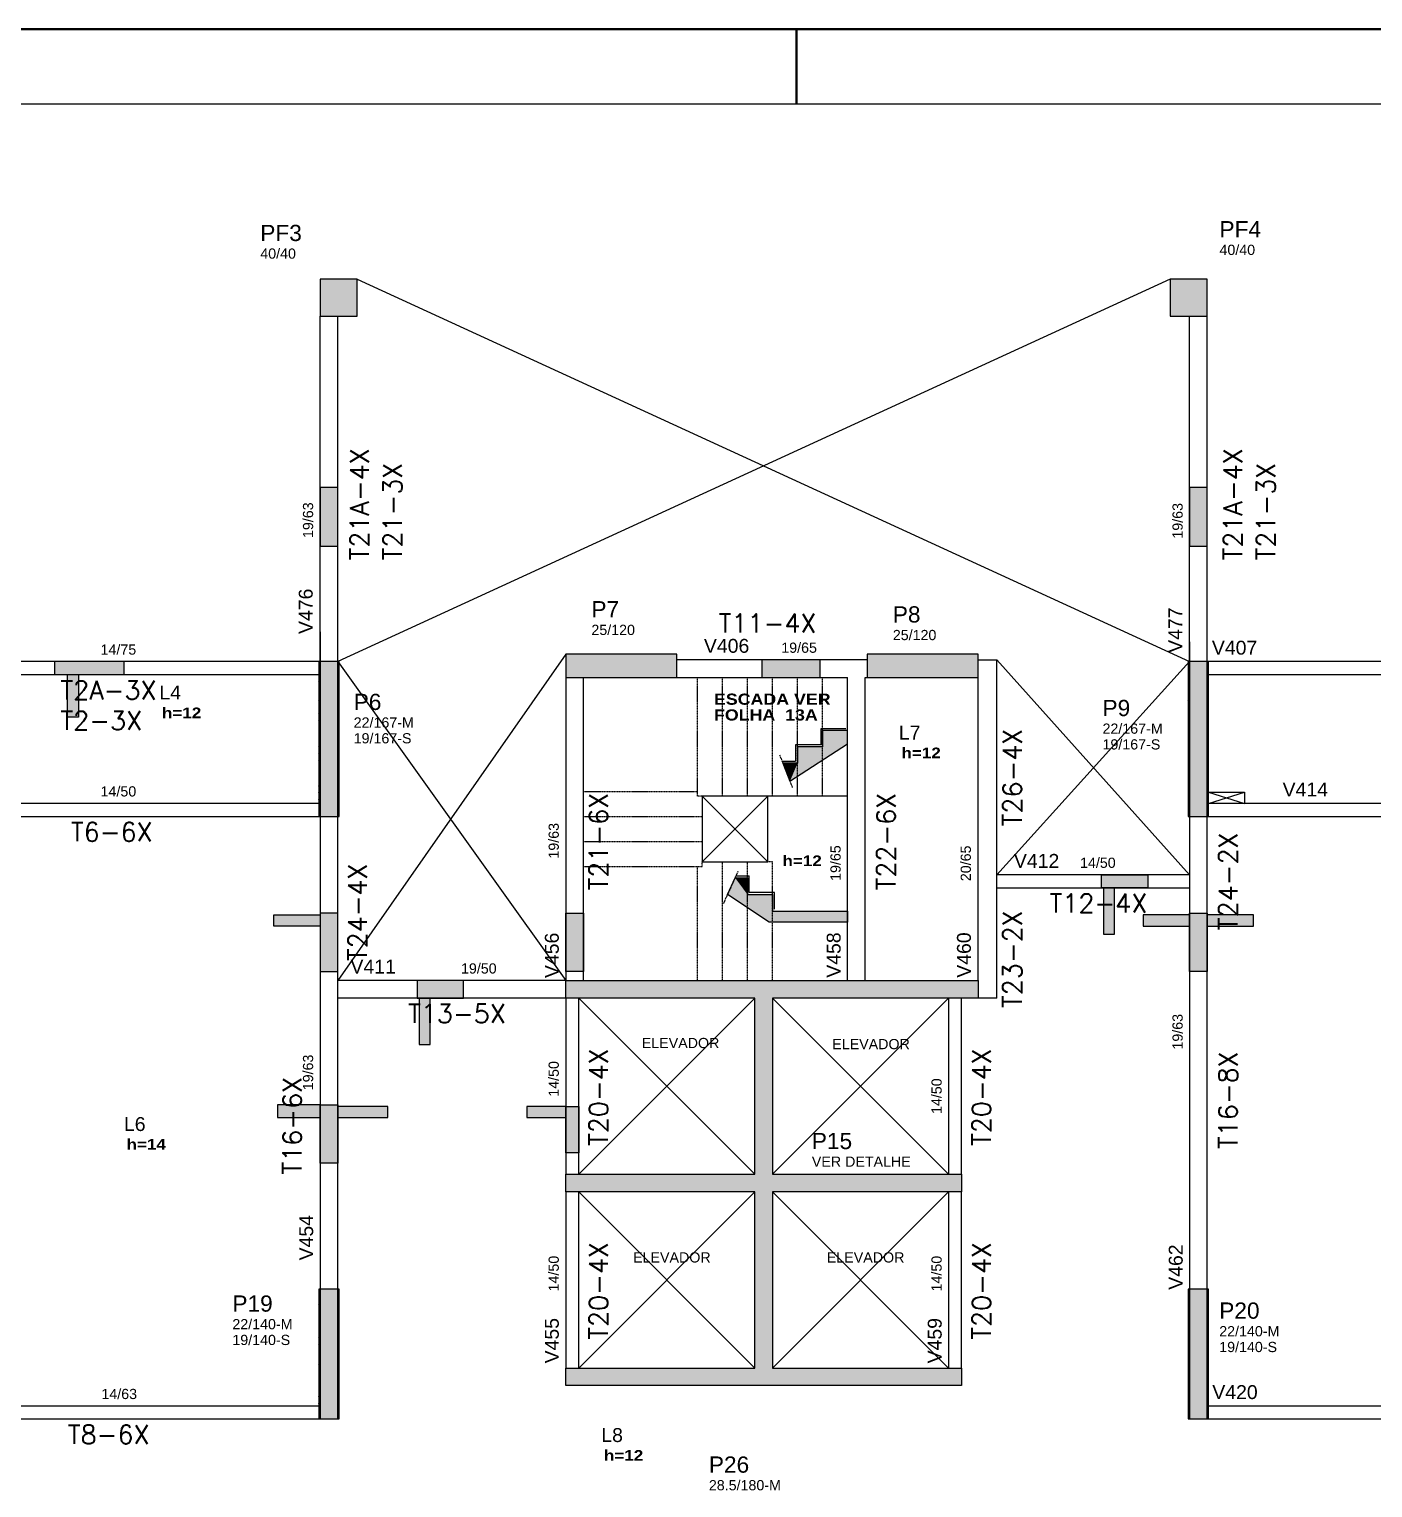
# Model space of a CAD drawing. Extents: x 17311 to 161354, y 153625 to 213544.
# Drawn here: x 20523 to 21972, y 211970 to 213544 of the extents above; entities that cross this region are included whole.
import ezdxf

# ---------------------------------------------------------------- set-up
doc = ezdxf.new("R2010")
doc.units = 0
for name, pattern in [('ESTILO_TQS_0002', [0.4, 0.1, -0.3]), ('ESTILO_TQS_0006', [0.3, 0.2, -0.1]), ('ESTILO_TQS_0007', [2.1, 1.5, -0.2, 0.2, -0.2])]:
    doc.linetypes.add(name, pattern=pattern)
doc.layers.get('0').update_dxf_attribs({"linetype": 'CONTINUOUS'})
for name, color, linetype in [('8', 111, 'CONTINUOUS'), ('MTH-230', 1, 'CONTINUOUS'), ('MTH-DIM-PILAR', 3, 'CONTINUOUS'), ('MTH-DIM-VIGA', 3, 'CONTINUOUS'), ('MTH-EIXO-215', 1, 'CONTINUOUS'), ('MTH-EIXO-217', 8, 'CONTINUOUS'), ('MTH-FACE-VIGA', 7, 'CONTINUOUS'), ('MTH-LINHA-SEÇÃO', 16, 'CONTINUOUS'), ('MTH-PILAR-SEGUE', 5, 'CONTINUOUS'), ('MTH-SOMBRA21', 150, 'CONTINUOUS'), ('MTH-SOMBRA25', 253, 'CONTINUOUS'), ('MTH-TIT1-PILAR', 5, 'CONTINUOUS'), ('MTH-TIT1-VIGA', 5, 'CONTINUOUS'), ('MTH-TXT-NEGRITO', 5, 'CONTINUOUS'), ('MTH-TXT-NOTAS', 3, 'CONTINUOUS'), ('MTH-VIGA-INVERTIDA', 7, 'ESTILO_TQS_0002')]:
    doc.layers.add(name, color=color, linetype=linetype)
doc.layers.add('FOLHA', color=255, linetype='CONTINUOUS', lineweight=40)
doc.styles.get("Standard").update_dxf_attribs({"font": 'ROMANS.SHX'})
doc.styles.add('TQS_ARIAL', font='arial.ttf')
doc.styles.add('TQS_ARIAL_BLACK', font='ariblk.ttf')

msp = doc.modelspace()

# ---------------------------------------------------------------- linework, layer by layer
at = {"color": 30}
msp.add_line((17511.8, 213463.46), (24239.28, 213463.46), dxfattribs=at)
at = {"layer": 'FOLHA'}
for p, q in [((17310.62, 213543.93), (24319.75, 213543.93)), ((21350.33, 213543.93), (21350.33, 213463.46))]:
    msp.add_line(p, q, dxfattribs=at)
at = {"layer": 'MTH-230', "linetype": 'Continuous'}
for p, q in [((21753.44, 213274.23), (20855.45, 212861.73)), ((20876.44, 213274.23), (21774.44, 212861.73)), ((21101.44, 212869.73), (20855.44, 212517.73)), ((20855.45, 212861.73), (21101.44, 212517.73)), ((21566.44, 212863.73), (21774.44, 212631.73)), ((21774.44, 212861.73), (21566.44, 212631.73)), ((21319.44, 212716.73), (21248.44, 212645.73)), ((21248.44, 212716.73), (21319.44, 212645.73)), ((21794.94, 212708.73), (21833.44, 212720.73)), ((21794.94, 212720.73), (21833.44, 212708.73)), ((21115.44, 212498.73), (21305.44, 212308.73)), ((21305.44, 212498.73), (21115.44, 212308.73)), ((21324.44, 212498.73), (21514.44, 212308.73)), ((21514.44, 212498.73), (21324.44, 212308.73)), ((21115.44, 212289.73), (21305.44, 212099.73)), ((21305.44, 212289.73), (21115.44, 212099.73)), ((21324.44, 212289.73), (21514.44, 212099.73)), ((21514.44, 212289.73), (21324.44, 212099.73))]:
    msp.add_line(p, q, dxfattribs=at)
at = {"layer": 'MTH-EIXO-215', "linetype": 'Continuous'}
for p, q in [((21403.44, 212789.33), (21376.44, 212789.33)), ((21376.44, 212789.33), (21376.44, 212771.77)), ((21376.44, 212771.77), (21349.44, 212771.77)), ((21349.44, 212771.77), (21349.44, 212754.22)), ((21334.8, 212754.22), (21349.44, 212754.22)), ((21284.94, 212630.52), (21299.44, 212630.52)), ((21299.44, 212612.52), (21299.44, 212630.52)), ((21326.44, 212612.52), (21299.44, 212612.52)), ((21326.44, 212594.52), (21326.44, 212612.52))]:
    msp.add_line(p, q, dxfattribs=at)
at = {"layer": 'MTH-EIXO-217', "linetype": 'ESTILO_TQS_0007'}
for p, q in [((21332.11, 212761.07), (21345.91, 212725.95)), ((21287.16, 212635.44), (21271.46, 212600.68))]:
    msp.add_line(p, q, dxfattribs=at)
at = {"layer": 'MTH-FACE-VIGA', "linetype": 'Continuous'}
for p, q in [((20836.44, 212861.73), (20836.44, 213234.23)), ((20855.45, 212861.73), (20855.45, 213234.23)), ((21774.44, 212861.73), (21774.44, 213234.23)), ((21793.44, 212861.73), (21793.44, 213234.23)), ((20836.44, 212893.77), (20836.44, 212872.03)), ((21793.44, 212872.05), (21793.44, 212893.77)), ((21774.44, 212883.1), (21774.44, 212861.73)), ((20836.44, 212861.73), (20386.44, 212861.73)), ((20834.94, 212861.63), (20835.04, 212861.73)), ((20836.44, 212872.03), (20836.44, 212861.73)), ((20855.44, 212860.92), (20856.25, 212861.73)), ((21426.44, 212863.73), (21221.44, 212863.73)), ((21546.44, 212863.73), (21566.44, 212863.73)), ((21566.44, 212498.73), (21566.44, 212863.73)), ((21772.94, 212861.63), (21773.04, 212861.73)), ((21793.44, 212861.73), (21793.44, 212872.05)), ((21793.44, 212860.92), (21794.25, 212861.73)), ((21992.18, 212861.73), (21793.44, 212861.73)), ((20387.94, 212847.73), (20834.94, 212847.73)), ((20834.94, 212854.56), (20836.39, 212856.01)), ((20834.94, 212847.49), (20836.33, 212848.87)), ((20834.94, 212840.42), (20836.27, 212841.74)), ((20836.27, 212841.74), (20836.44, 212841.92)), ((20836.33, 212848.87), (20836.44, 212848.99)), ((20836.39, 212856.01), (20836.44, 212856.06)), ((20855.44, 212853.85), (20856.89, 212855.29)), ((20855.44, 212846.78), (20856.82, 212848.15)), ((20855.44, 212839.71), (20856.76, 212841.02)), ((20856.76, 212841.02), (20856.94, 212841.21)), ((20856.82, 212848.15), (20856.94, 212848.28)), ((20856.89, 212855.29), (20856.94, 212855.35)), ((21101.44, 212844.73), (21101.44, 212517.73)), ((21120.44, 212517.73), (21120.44, 212844.73)), ((21221.44, 212844.73), (21405.44, 212844.73)), ((21405.44, 212517.73), (21405.44, 212844.73)), ((21424.44, 212517.73), (21424.44, 212844.73)), ((21424.44, 212844.73), (21426.44, 212844.73)), ((21546.44, 212517.73), (21546.44, 212844.73)), ((21772.94, 212854.56), (21774.39, 212856.01)), ((21772.94, 212847.49), (21774.33, 212848.87)), ((21772.94, 212840.42), (21774.27, 212841.74)), ((21774.27, 212841.74), (21774.44, 212841.92)), ((21774.33, 212848.87), (21774.44, 212848.99)), ((21774.39, 212856.01), (21774.44, 212856.06)), ((21793.44, 212853.85), (21794.89, 212855.29)), ((21793.44, 212846.78), (21794.82, 212848.15)), ((21793.44, 212847.73), (21990.68, 212847.73)), ((21793.44, 212839.71), (21794.76, 212841.02)), ((21794.76, 212841.02), (21794.94, 212841.21)), ((21794.82, 212848.15), (21794.94, 212848.28)), ((21794.89, 212855.29), (21794.94, 212855.35)), ((20834.94, 212833.35), (20836.2, 212834.6)), ((20834.94, 212826.28), (20836.14, 212827.47)), ((20836.14, 212827.47), (20836.44, 212827.78)), ((20836.2, 212834.6), (20836.44, 212834.85)), ((20855.44, 212832.63), (20856.69, 212833.88)), ((20855.44, 212825.56), (20856.63, 212826.75)), ((20856.63, 212826.75), (20856.94, 212827.06)), ((20856.69, 212833.88), (20856.94, 212834.13)), ((21772.94, 212833.35), (21774.2, 212834.6)), ((21772.94, 212826.28), (21774.14, 212827.47)), ((21774.14, 212827.47), (21774.44, 212827.78)), ((21774.2, 212834.6), (21774.44, 212834.85)), ((21793.44, 212832.63), (21794.69, 212833.88)), ((21793.44, 212825.56), (21794.63, 212826.75)), ((21794.63, 212826.75), (21794.94, 212827.06)), ((21794.69, 212833.88), (21794.94, 212834.13)), ((20834.94, 212819.21), (20836.07, 212820.33)), ((20834.94, 212812.13), (20836.01, 212813.2)), ((20836.01, 212813.2), (20836.44, 212813.63)), ((20836.07, 212820.33), (20836.44, 212820.71)), ((20855.44, 212818.49), (20856.57, 212819.61)), ((20855.44, 212811.42), (20856.5, 212812.48)), ((20856.5, 212812.48), (20856.94, 212812.92)), ((20856.57, 212819.61), (20856.94, 212819.99)), ((21772.94, 212819.21), (21774.07, 212820.33)), ((21772.94, 212812.13), (21774.01, 212813.2)), ((21774.01, 212813.2), (21774.44, 212813.63)), ((21774.07, 212820.33), (21774.44, 212820.71)), ((21793.44, 212818.49), (21794.57, 212819.61)), ((21793.44, 212811.42), (21794.5, 212812.48)), ((21794.5, 212812.48), (21794.94, 212812.92)), ((21794.57, 212819.61), (21794.94, 212819.99)), ((20834.94, 212805.06), (20835.94, 212806.06)), ((20834.94, 212797.99), (20835.88, 212798.93)), ((20835.88, 212798.93), (20836.44, 212799.49)), ((20835.94, 212806.06), (20836.44, 212806.56)), ((20855.44, 212804.35), (20856.44, 212805.34)), ((20855.44, 212797.28), (20856.37, 212798.21)), ((20856.37, 212798.21), (20856.94, 212798.78)), ((20856.44, 212805.34), (20856.94, 212805.85)), ((21772.94, 212805.06), (21773.94, 212806.06)), ((21772.94, 212797.99), (21773.88, 212798.93)), ((21773.88, 212798.93), (21774.44, 212799.49)), ((21773.94, 212806.06), (21774.44, 212806.56)), ((21793.44, 212804.35), (21794.44, 212805.34)), ((21793.44, 212797.28), (21794.37, 212798.21)), ((21794.37, 212798.21), (21794.94, 212798.78)), ((21794.44, 212805.34), (21794.94, 212805.85)), ((20834.94, 212790.92), (20835.82, 212791.79)), ((20834.94, 212783.85), (20835.75, 212784.66)), ((20835.69, 212777.52), (20836.44, 212778.28)), ((20835.75, 212784.66), (20836.44, 212785.35)), ((20835.82, 212791.79), (20836.44, 212792.42)), ((20855.44, 212790.21), (20856.31, 212791.07)), ((20855.44, 212783.14), (20856.25, 212783.94)), ((20856.25, 212783.94), (20856.94, 212784.64)), ((20856.31, 212791.07), (20856.94, 212791.71)), ((21772.94, 212790.92), (21773.82, 212791.79)), ((21772.94, 212783.85), (21773.75, 212784.66)), ((21773.69, 212777.52), (21774.44, 212778.28)), ((21773.75, 212784.66), (21774.44, 212785.35)), ((21773.82, 212791.79), (21774.44, 212792.42)), ((21793.44, 212790.21), (21794.31, 212791.07)), ((21793.44, 212783.14), (21794.25, 212783.94)), ((21794.25, 212783.94), (21794.94, 212784.64)), ((21794.31, 212791.07), (21794.94, 212791.71)), ((20834.94, 212776.78), (20835.69, 212777.52)), ((20834.94, 212769.71), (20835.62, 212770.39)), ((20834.94, 212762.64), (20835.56, 212763.25)), ((20835.56, 212763.25), (20836.44, 212764.14)), ((20835.62, 212770.39), (20836.44, 212771.21)), ((20855.44, 212776.07), (20856.18, 212776.8)), ((20855.44, 212768.99), (20856.12, 212769.67)), ((20855.44, 212761.92), (20856.05, 212762.53)), ((20856.05, 212762.53), (20856.94, 212763.42)), ((20856.12, 212769.67), (20856.94, 212770.49)), ((20856.18, 212776.8), (20856.94, 212777.57)), ((21772.94, 212776.78), (21773.69, 212777.52)), ((21772.94, 212769.71), (21773.62, 212770.39)), ((21772.94, 212762.64), (21773.56, 212763.25)), ((21773.56, 212763.25), (21774.44, 212764.14)), ((21773.62, 212770.39), (21774.44, 212771.21)), ((21793.44, 212776.07), (21794.18, 212776.8)), ((21793.44, 212768.99), (21794.12, 212769.67)), ((21793.44, 212761.92), (21794.05, 212762.53)), ((21794.05, 212762.53), (21794.94, 212763.42)), ((21794.12, 212769.67), (21794.94, 212770.49)), ((21794.18, 212776.8), (21794.94, 212777.57)), ((20834.94, 212755.57), (20835.5, 212756.12)), ((20834.94, 212748.49), (20835.43, 212748.98)), ((20835.43, 212748.98), (20836.44, 212749.99)), ((20835.5, 212756.12), (20836.44, 212757.07)), ((20855.44, 212754.85), (20855.99, 212755.4)), ((20855.44, 212747.78), (20855.93, 212748.26)), ((20855.93, 212748.26), (20856.94, 212749.28)), ((20855.99, 212755.4), (20856.94, 212756.35)), ((21772.94, 212755.57), (21773.5, 212756.12)), ((21772.94, 212748.49), (21773.43, 212748.98)), ((21773.43, 212748.98), (21774.44, 212749.99)), ((21773.5, 212756.12), (21774.44, 212757.07)), ((21793.44, 212754.85), (21793.99, 212755.4)), ((21793.44, 212747.78), (21793.93, 212748.26)), ((21793.93, 212748.26), (21794.94, 212749.28)), ((21793.99, 212755.4), (21794.94, 212756.35)), ((20834.94, 212741.42), (20835.37, 212741.85)), ((20834.94, 212734.35), (20835.3, 212734.71)), ((20835.3, 212734.71), (20836.44, 212735.85)), ((20835.37, 212741.85), (20836.44, 212742.92)), ((20855.44, 212740.71), (20855.86, 212741.13)), ((20855.44, 212733.64), (20855.8, 212733.99)), ((20855.8, 212733.99), (20856.94, 212735.14)), ((20855.86, 212741.13), (20856.94, 212742.21)), ((21772.94, 212741.42), (21773.37, 212741.85)), ((21772.94, 212734.35), (21773.3, 212734.71)), ((21773.3, 212734.71), (21774.44, 212735.85)), ((21773.37, 212741.85), (21774.44, 212742.92)), ((21793.44, 212740.71), (21793.86, 212741.13)), ((21793.44, 212733.64), (21793.8, 212733.99)), ((21793.8, 212733.99), (21794.94, 212735.14)), ((21793.86, 212741.13), (21794.94, 212742.21)), ((20834.94, 212727.28), (20835.24, 212727.58)), ((20834.94, 212720.21), (20835.18, 212720.44)), ((20835.18, 212720.44), (20836.44, 212721.71)), ((20835.24, 212727.58), (20836.44, 212728.78)), ((20855.44, 212726.57), (20855.73, 212726.86)), ((20855.44, 212719.5), (20855.67, 212719.72)), ((20855.67, 212719.72), (20856.94, 212721)), ((20855.73, 212726.86), (20856.94, 212728.07)), ((21405.44, 212716.73), (21248.44, 212716.73)), ((21248.44, 212716.73), (21248.44, 212645.73)), ((21319.44, 212645.73), (21319.44, 212716.73)), ((21772.94, 212727.28), (21773.24, 212727.58)), ((21772.94, 212720.21), (21773.18, 212720.44)), ((21773.18, 212720.44), (21774.44, 212721.71)), ((21773.24, 212727.58), (21774.44, 212728.78)), ((21793.44, 212726.57), (21793.73, 212726.86)), ((21793.44, 212719.5), (21793.67, 212719.72)), ((21793.67, 212719.72), (21794.94, 212721)), ((21793.73, 212726.86), (21794.94, 212728.07)), ((20834.94, 212708.73), (20387.94, 212708.73)), ((20834.94, 212713.14), (20835.11, 212713.31)), ((20834.94, 212706.07), (20835.05, 212706.17)), ((20834.98, 212699.04), (20836.44, 212700.5)), ((20835.05, 212706.17), (20836.44, 212707.57)), ((20835.11, 212713.31), (20836.44, 212714.64)), ((20855.44, 212712.43), (20855.61, 212712.59)), ((20855.44, 212705.35), (20855.54, 212705.45)), ((20855.48, 212698.32), (20856.94, 212699.78)), ((20855.54, 212705.45), (20856.94, 212706.85)), ((20855.61, 212712.59), (20856.94, 212713.93)), ((21772.94, 212713.14), (21773.11, 212713.31)), ((21772.94, 212706.07), (21773.05, 212706.17)), ((21772.98, 212699.04), (21774.44, 212700.5)), ((21773.05, 212706.17), (21774.44, 212707.57)), ((21773.11, 212713.31), (21774.44, 212714.64)), ((21793.44, 212712.43), (21793.61, 212712.59)), ((21793.44, 212705.35), (21793.54, 212705.45)), ((21793.48, 212698.32), (21794.94, 212699.78)), ((21793.54, 212705.45), (21794.94, 212706.85)), ((21793.61, 212712.59), (21794.94, 212713.93)), ((21990.68, 212708.73), (21794.94, 212708.73)), ((20387.94, 212694.73), (20836.44, 212694.73)), ((20834.94, 212699), (20834.98, 212699.04)), ((20836.44, 212694.73), (20836.44, 212184.73)), ((20855.44, 212698.28), (20855.48, 212698.32)), ((20855.44, 212184.73), (20855.44, 212694.73)), ((21772.94, 212699), (21772.98, 212699.04)), ((21774.44, 212694.73), (21774.44, 212184.73)), ((21793.44, 212698.28), (21793.48, 212698.32)), ((21793.44, 212694.73), (21990.68, 212694.73)), ((21793.44, 212184.73), (21793.44, 212694.73)), ((21248.44, 212645.73), (21319.44, 212645.73)), ((21774.44, 212631.73), (21566.44, 212631.73)), ((21566.44, 212617.73), (21774.44, 212617.73)), ((21101.44, 212517.73), (20855.44, 212517.73)), ((21101.44, 212498.73), (20855.44, 212498.73)), ((21101.44, 212498.73), (21101.44, 212308.73)), ((21115.44, 212308.73), (21115.44, 212498.73)), ((21514.44, 212498.73), (21514.44, 212308.73)), ((21528.44, 212308.73), (21528.44, 212498.73)), ((21566.44, 212498.73), (21546.44, 212498.73)), ((21101.44, 212289.73), (21101.44, 212099.73)), ((21115.44, 212099.73), (21115.44, 212289.73)), ((21514.44, 212289.73), (21514.44, 212099.73)), ((21528.44, 212099.73), (21528.44, 212289.73)), ((20834.94, 212181.75), (20836.43, 212183.23)), ((20836.43, 212183.23), (20836.44, 212183.25)), ((20855.44, 212181.04), (20856.92, 212182.51)), ((20856.92, 212182.51), (20856.94, 212182.54)), ((21772.94, 212181.75), (21774.43, 212183.23)), ((21774.43, 212183.23), (21774.44, 212183.25)), ((21793.44, 212181.04), (21794.92, 212182.51)), ((21794.92, 212182.51), (21794.94, 212182.54)), ((20834.94, 212174.68), (20836.35, 212176.08)), ((20834.94, 212167.61), (20836.28, 212168.94)), ((20836.28, 212168.94), (20836.44, 212169.11)), ((20836.35, 212176.08), (20836.44, 212176.18)), ((20855.44, 212173.96), (20856.84, 212175.36)), ((20855.44, 212166.89), (20856.77, 212168.22)), ((20856.77, 212168.22), (20856.94, 212168.39)), ((20856.84, 212175.36), (20856.94, 212175.46)), ((21772.94, 212174.68), (21774.35, 212176.08)), ((21772.94, 212167.61), (21774.28, 212168.94)), ((21774.28, 212168.94), (21774.44, 212169.11)), ((21774.35, 212176.08), (21774.44, 212176.18)), ((21793.44, 212173.96), (21794.84, 212175.36)), ((21793.44, 212166.89), (21794.77, 212168.22)), ((21794.77, 212168.22), (21794.94, 212168.39)), ((21794.84, 212175.36), (21794.94, 212175.46)), ((20834.94, 212160.54), (20836.2, 212161.79)), ((20834.94, 212153.46), (20836.12, 212154.64)), ((20836.12, 212154.64), (20836.44, 212154.96)), ((20836.2, 212161.79), (20836.44, 212162.04)), ((20855.44, 212159.82), (20856.69, 212161.07)), ((20855.44, 212152.75), (20856.61, 212153.92)), ((20856.61, 212153.92), (20856.94, 212154.25)), ((20856.69, 212161.07), (20856.94, 212161.32)), ((21772.94, 212160.54), (21774.2, 212161.79)), ((21772.94, 212153.46), (21774.12, 212154.64)), ((21774.12, 212154.64), (21774.44, 212154.96)), ((21774.2, 212161.79), (21774.44, 212162.04)), ((21793.44, 212159.82), (21794.69, 212161.07)), ((21793.44, 212152.75), (21794.61, 212153.92)), ((21794.61, 212153.92), (21794.94, 212154.25)), ((21794.69, 212161.07), (21794.94, 212161.32)), ((20834.94, 212146.39), (20836.05, 212147.49)), ((20834.94, 212139.32), (20835.97, 212140.35)), ((20834.94, 212132.25), (20835.89, 212133.2)), ((20835.89, 212133.2), (20836.44, 212133.75)), ((20835.97, 212140.35), (20836.44, 212140.82)), ((20836.05, 212147.49), (20836.44, 212147.89)), ((20855.44, 212145.68), (20856.54, 212146.77)), ((20855.44, 212138.61), (20856.46, 212139.63)), ((20856.39, 212132.48), (20856.94, 212133.04)), ((20856.46, 212139.63), (20856.94, 212140.11)), ((20856.54, 212146.77), (20856.94, 212147.18)), ((21772.94, 212146.39), (21774.05, 212147.49)), ((21772.94, 212139.32), (21773.97, 212140.35)), ((21772.94, 212132.25), (21773.89, 212133.2)), ((21773.89, 212133.2), (21774.44, 212133.75)), ((21773.97, 212140.35), (21774.44, 212140.82)), ((21774.05, 212147.49), (21774.44, 212147.89)), ((21793.44, 212145.68), (21794.54, 212146.77)), ((21793.44, 212138.61), (21794.46, 212139.63)), ((21794.39, 212132.48), (21794.94, 212133.04)), ((21794.46, 212139.63), (21794.94, 212140.11)), ((21794.54, 212146.77), (21794.94, 212147.18)), ((20834.94, 212125.18), (20835.82, 212126.05)), ((20834.94, 212118.11), (20835.74, 212118.9)), ((20835.74, 212118.9), (20836.44, 212119.61)), ((20835.82, 212126.05), (20836.44, 212126.68)), ((20855.44, 212131.54), (20856.39, 212132.48)), ((20855.44, 212124.47), (20856.31, 212125.33)), ((20855.44, 212117.4), (20856.23, 212118.18)), ((20856.23, 212118.18), (20856.94, 212118.9)), ((20856.31, 212125.33), (20856.94, 212125.97)), ((21772.94, 212125.18), (21773.82, 212126.05)), ((21772.94, 212118.11), (21773.74, 212118.9)), ((21773.74, 212118.9), (21774.44, 212119.61)), ((21773.82, 212126.05), (21774.44, 212126.68)), ((21793.44, 212131.54), (21794.39, 212132.48)), ((21793.44, 212124.47), (21794.31, 212125.33)), ((21793.44, 212117.4), (21794.23, 212118.18)), ((21794.23, 212118.18), (21794.94, 212118.9)), ((21794.31, 212125.33), (21794.94, 212125.97)), ((20834.94, 212111.04), (20835.66, 212111.76)), ((20834.94, 212103.97), (20835.59, 212104.61)), ((20835.59, 212104.61), (20836.44, 212105.47)), ((20835.66, 212111.76), (20836.44, 212112.54)), ((20855.44, 212110.32), (20856.16, 212111.03)), ((20855.44, 212103.25), (20856.08, 212103.89)), ((20856.08, 212103.89), (20856.94, 212104.75)), ((20856.16, 212111.03), (20856.94, 212111.82)), ((21772.94, 212111.04), (21773.66, 212111.76)), ((21772.94, 212103.97), (21773.59, 212104.61)), ((21773.59, 212104.61), (21774.44, 212105.47)), ((21773.66, 212111.76), (21774.44, 212112.54)), ((21793.44, 212110.32), (21794.16, 212111.03)), ((21793.44, 212103.25), (21794.08, 212103.89)), ((21794.08, 212103.89), (21794.94, 212104.75)), ((21794.16, 212111.03), (21794.94, 212111.82)), ((20834.94, 212096.9), (20835.51, 212097.46)), ((20834.94, 212089.82), (20835.43, 212090.31)), ((20835.43, 212090.31), (20836.44, 212091.32)), ((20835.51, 212097.46), (20836.44, 212098.4)), ((20855.44, 212096.18), (20856, 212096.74)), ((20855.44, 212089.11), (20855.93, 212089.59)), ((20855.93, 212089.59), (20856.94, 212090.61)), ((20856, 212096.74), (20856.94, 212097.68)), ((21772.94, 212096.9), (21773.51, 212097.46)), ((21772.94, 212089.82), (21773.43, 212090.31)), ((21773.43, 212090.31), (21774.44, 212091.32)), ((21773.51, 212097.46), (21774.44, 212098.4)), ((21793.44, 212096.18), (21794, 212096.74)), ((21793.44, 212089.11), (21793.93, 212089.59)), ((21793.93, 212089.59), (21794.94, 212090.61)), ((21794, 212096.74), (21794.94, 212097.68)), ((20834.94, 212082.75), (20835.36, 212083.17)), ((20834.94, 212075.68), (20835.28, 212076.02)), ((20835.2, 212068.87), (20836.44, 212070.11)), ((20835.28, 212076.02), (20836.44, 212077.18)), ((20835.36, 212083.17), (20836.44, 212084.25)), ((20855.44, 212082.04), (20855.85, 212082.44)), ((20855.44, 212074.97), (20855.77, 212075.3)), ((20855.77, 212075.3), (20856.94, 212076.47)), ((20855.85, 212082.44), (20856.94, 212083.54)), ((21772.94, 212082.75), (21773.36, 212083.17)), ((21772.94, 212075.68), (21773.28, 212076.02)), ((21773.2, 212068.87), (21774.44, 212070.11)), ((21773.28, 212076.02), (21774.44, 212077.18)), ((21773.36, 212083.17), (21774.44, 212084.25)), ((21793.44, 212082.04), (21793.85, 212082.44)), ((21793.44, 212074.97), (21793.77, 212075.3)), ((21793.77, 212075.3), (21794.94, 212076.47)), ((21793.85, 212082.44), (21794.94, 212083.54)), ((20834.94, 212058.73), (20387.94, 212058.73)), ((20834.94, 212068.61), (20835.2, 212068.87)), ((20834.94, 212061.54), (20835.13, 212061.72)), ((20834.94, 212054.47), (20835.05, 212054.57)), ((20835.05, 212054.57), (20836.44, 212055.97)), ((20835.13, 212061.72), (20836.44, 212063.04)), ((20855.44, 212067.9), (20855.7, 212068.15)), ((20855.44, 212060.83), (20855.62, 212061)), ((20855.54, 212053.85), (20856.94, 212055.26)), ((20855.62, 212061), (20856.94, 212062.33)), ((20855.7, 212068.15), (20856.94, 212069.4)), ((21772.94, 212068.61), (21773.2, 212068.87)), ((21772.94, 212061.54), (21773.13, 212061.72)), ((21772.94, 212054.47), (21773.05, 212054.57)), ((21773.05, 212054.57), (21774.44, 212055.97)), ((21773.13, 212061.72), (21774.44, 212063.04)), ((21793.44, 212067.9), (21793.7, 212068.15)), ((21793.44, 212060.83), (21793.62, 212061)), ((21793.54, 212053.85), (21794.94, 212055.26)), ((21793.62, 212061), (21794.94, 212062.33)), ((21793.7, 212068.15), (21794.94, 212069.4)), ((21992.18, 212058.73), (21794.94, 212058.73)), ((20386.44, 212044.73), (20836.44, 212044.73)), ((20834.94, 212047.4), (20834.97, 212047.43)), ((20834.97, 212047.43), (20836.44, 212048.9)), ((20855.44, 212053.76), (20855.54, 212053.85)), ((20855.44, 212046.68), (20855.47, 212046.71)), ((20855.47, 212046.71), (20856.94, 212048.18)), ((21772.94, 212047.4), (21772.97, 212047.43)), ((21772.97, 212047.43), (21774.44, 212048.9)), ((21793.44, 212053.76), (21793.54, 212053.85)), ((21793.44, 212046.68), (21793.47, 212046.71)), ((21793.44, 212044.73), (21992.18, 212044.73)), ((21793.47, 212046.71), (21794.94, 212048.18))]:
    msp.add_line(p, q, dxfattribs=at)
for points in [[(20836.44, 212861.73), (20834.94, 212861.73), (20834.94, 212694.73), (20836.44, 212694.73), (20836.44, 212861.73)], [(20856.94, 212861.73), (20855.44, 212861.73), (20855.44, 212694.73), (20856.94, 212694.73), (20856.94, 212861.73)], [(21774.44, 212861.73), (21772.94, 212861.73), (21772.94, 212694.73), (21774.44, 212694.73), (21774.44, 212861.73)], [(21794.94, 212861.73), (21793.44, 212861.73), (21793.44, 212694.73), (21794.94, 212694.73), (21794.94, 212861.73)], [(21833.44, 212708.73), (21794.94, 212708.73), (21794.94, 212720.73), (21833.44, 212720.73), (21833.44, 212708.73)], [(20836.44, 212184.73), (20834.94, 212184.73), (20834.94, 212044.73), (20836.44, 212044.73), (20836.44, 212184.73)], [(20856.94, 212184.73), (20855.44, 212184.73), (20855.44, 212044.73), (20856.94, 212044.73), (20856.94, 212184.73)], [(21774.44, 212184.73), (21772.94, 212184.73), (21772.94, 212044.73), (21774.44, 212044.73), (21774.44, 212184.73)], [(21794.94, 212184.73), (21793.44, 212184.73), (21793.44, 212044.73), (21794.94, 212044.73), (21794.94, 212184.73)]]:
    msp.add_lwpolyline(points, dxfattribs=at)
at = {"layer": 'MTH-LINHA-SEÇÃO', "linetype": 'Continuous'}
for points in [[(20855.45, 213049.38), (20836.45, 213049.38), (20836.45, 212986.38), (20855.45, 212986.38), (20855.45, 213049.38)], [(21793.44, 213049.38), (21774.44, 213049.38), (21774.44, 212986.38), (21793.44, 212986.38), (21793.44, 213049.38)], [(20624.96, 212861.73), (20549.96, 212861.73), (20549.96, 212847.73), (20624.96, 212847.73), (20624.96, 212861.73)], [(21375.94, 212863.73), (21312.94, 212863.73), (21312.94, 212844.73), (21375.94, 212844.73), (21375.94, 212863.73)], [(20563.96, 212801.73), (20563.96, 212847.73), (20575.96, 212847.73), (20575.96, 212801.73), (20563.96, 212801.73)], [(21405.44, 212787.33), (21378.44, 212787.33), (21378.44, 212769.77), (21351.44, 212769.77), (21351.44, 212752.22), (21335.59, 212752.22), (21343.3, 212732.6), (21405.44, 212773.01), (21405.44, 212787.33)], [(21284.04, 212628.52), (21297.44, 212628.52), (21297.44, 212610.52), (21324.44, 212610.52), (21324.44, 212592.52), (21405.44, 212592.52), (21405.44, 212580.52), (21320.81, 212580.52), (21275.88, 212610.47), (21284.04, 212628.52)], [(21729.37, 212617.73), (21679.37, 212617.73), (21679.37, 212631.73), (21729.37, 212631.73), (21729.37, 212617.73)], [(21681.37, 212617.73), (21681.37, 212567.73), (21693.37, 212567.73), (21693.37, 212617.73), (21681.37, 212617.73)], [(20855.44, 212590.52), (20836.44, 212590.52), (20836.44, 212527.52), (20855.44, 212527.52), (20855.44, 212590.52)], [(21101.44, 212590.52), (21120.44, 212590.52), (21120.44, 212527.52), (21101.44, 212527.52), (21101.44, 212590.52)], [(21774.44, 212590.52), (21793.44, 212590.52), (21793.44, 212527.52), (21774.44, 212527.52), (21774.44, 212590.52)], [(20786.44, 212588.52), (20836.44, 212588.52), (20836.44, 212576.52), (20786.44, 212576.52), (20786.44, 212588.52)], [(21774.44, 212588.52), (21724.44, 212588.52), (21724.44, 212576.52), (21774.44, 212576.52), (21774.44, 212588.52)], [(21843.44, 212588.52), (21793.44, 212588.52), (21793.44, 212576.52), (21843.44, 212576.52), (21843.44, 212588.52)], [(20991.19, 212517.73), (20941.19, 212517.73), (20941.19, 212498.73), (20991.19, 212498.73), (20991.19, 212517.73)], [(20943.19, 212498.73), (20943.19, 212448.73), (20955.19, 212448.73), (20955.19, 212498.73), (20943.19, 212498.73)], [(20836.44, 212383.79), (20790.44, 212383.79), (20790.44, 212369.79), (20836.44, 212369.79), (20836.44, 212383.79)], [(20836.44, 212320.79), (20836.44, 212383.79), (20855.44, 212383.79), (20855.44, 212320.79), (20836.44, 212320.79)], [(20909.44, 212381.79), (20855.44, 212381.79), (20855.44, 212369.79), (20909.44, 212369.79), (20909.44, 212381.79)], [(21101.44, 212381.79), (21059.44, 212381.79), (21059.44, 212369.79), (21101.44, 212369.79), (21101.44, 212381.79)], [(21101.44, 212331.79), (21101.44, 212381.79), (21115.44, 212381.79), (21115.44, 212331.79), (21101.44, 212331.79)]]:
    msp.add_lwpolyline(points, dxfattribs=at)
at = {"layer": 'MTH-PILAR-SEGUE', "linetype": 'Continuous'}
for points in [[(20876.44, 213274.23), (20836.44, 213274.23), (20836.44, 213234.23), (20876.44, 213234.23), (20876.44, 213274.23)], [(21793.44, 213274.23), (21753.44, 213274.23), (21753.44, 213234.23), (21793.44, 213234.23), (21793.44, 213274.23)], [(20836.44, 212694.73), (20855.44, 212694.73), (20855.44, 212861.73), (20836.44, 212861.73), (20836.44, 212694.73)], [(21221.44, 212844.73), (21221.44, 212869.73), (21101.44, 212869.73), (21101.44, 212844.73), (21221.44, 212844.73)], [(21546.44, 212844.73), (21546.44, 212869.73), (21426.44, 212869.73), (21426.44, 212844.73), (21546.44, 212844.73)], [(21774.44, 212694.73), (21793.44, 212694.73), (21793.44, 212861.73), (21774.44, 212861.73), (21774.44, 212694.73)], [(21305.44, 212099.73), (21305.44, 212289.73), (21101.44, 212289.73), (21101.44, 212308.73), (21305.44, 212308.73), (21305.44, 212498.73), (21101.44, 212498.73), (21101.44, 212517.73), (21546.44, 212517.73), (21546.44, 212498.73), (21324.44, 212498.73), (21324.44, 212308.73), (21528.44, 212308.73), (21528.44, 212289.73), (21324.44, 212289.73), (21324.44, 212099.73), (21528.44, 212099.73), (21528.44, 212080.73), (21101.44, 212080.73), (21101.44, 212099.73), (21305.44, 212099.73)], [(20836.44, 212044.73), (20855.44, 212044.73), (20855.44, 212184.73), (20836.44, 212184.73), (20836.44, 212044.73)], [(21774.44, 212044.73), (21793.44, 212044.73), (21793.44, 212184.73), (21774.44, 212184.73), (21774.44, 212044.73)]]:
    msp.add_lwpolyline(points, dxfattribs=at)
at = {"layer": 'MTH-SOMBRA21', "linetype": 'Continuous'}
for points in [[(20855.45, 213049.38), (20836.45, 213049.38), (20836.45, 212986.38)], [(20855.45, 213049.38), (20836.45, 212986.38), (20855.45, 212986.38)], [(20855.45, 213049.38), (20855.45, 212986.38), (20855.45, 213049.38)], [(21793.44, 213049.38), (21774.44, 213049.38), (21774.44, 212986.38)], [(21793.44, 213049.38), (21774.44, 212986.38), (21793.44, 212986.38)], [(21793.44, 213049.38), (21793.44, 212986.38), (21793.44, 213049.38)], [(20624.96, 212861.73), (20549.96, 212861.73), (20549.96, 212847.73)], [(20624.96, 212861.73), (20549.96, 212847.73), (20624.96, 212847.73)], [(20624.96, 212861.73), (20624.96, 212847.73), (20624.96, 212861.73)], [(21375.94, 212863.73), (21312.94, 212863.73), (21312.94, 212844.73)], [(21375.94, 212863.73), (21312.94, 212844.73), (21375.94, 212844.73)], [(21375.94, 212863.73), (21375.94, 212844.73), (21375.94, 212863.73)], [(20563.96, 212801.73), (20563.96, 212847.73), (20575.96, 212847.73)], [(20563.96, 212801.73), (20575.96, 212847.73), (20575.96, 212801.73)], [(20563.96, 212801.73), (20575.96, 212801.73), (20563.96, 212801.73)], [(21378.44, 212769.77), (21405.44, 212773.01), (21405.44, 212787.33)], [(21378.44, 212769.77), (21405.44, 212787.33), (21378.44, 212787.33)], [(21351.44, 212752.22), (21343.3, 212732.6), (21405.44, 212773.01)], [(21378.44, 212769.77), (21351.44, 212752.22), (21405.44, 212773.01)], [(21378.44, 212769.77), (21351.44, 212769.77), (21351.44, 212752.22)], [(21351.44, 212752.22), (21335.59, 212752.22), (21343.3, 212732.6)], [(21297.44, 212610.52), (21275.88, 212610.47), (21284.04, 212628.52)], [(21297.44, 212610.52), (21284.04, 212628.52), (21297.44, 212628.52)], [(21729.37, 212617.73), (21679.37, 212617.73), (21679.37, 212631.73)], [(21729.37, 212617.73), (21679.37, 212631.73), (21729.37, 212631.73)], [(21729.37, 212617.73), (21729.37, 212631.73), (21729.37, 212617.73)], [(21297.44, 212610.52), (21320.81, 212580.52), (21275.88, 212610.47)], [(21297.44, 212610.52), (21324.44, 212610.52), (21320.81, 212580.52)], [(21324.44, 212610.52), (21324.44, 212592.52), (21320.81, 212580.52)], [(21681.37, 212617.73), (21681.37, 212567.73), (21693.37, 212567.73)], [(21681.37, 212617.73), (21693.37, 212567.73), (21693.37, 212617.73)], [(21681.37, 212617.73), (21693.37, 212617.73), (21681.37, 212617.73)], [(20855.44, 212590.52), (20836.44, 212590.52), (20836.44, 212527.52)], [(20855.44, 212590.52), (20836.44, 212527.52), (20855.44, 212527.52)], [(20855.44, 212590.52), (20855.44, 212527.52), (20855.44, 212590.52)], [(21101.44, 212590.52), (21120.44, 212590.52), (21120.44, 212527.52)], [(21101.44, 212590.52), (21120.44, 212527.52), (21101.44, 212527.52)], [(21101.44, 212590.52), (21101.44, 212527.52), (21101.44, 212590.52)], [(21320.81, 212580.52), (21324.44, 212592.52), (21405.44, 212580.52)], [(21324.44, 212592.52), (21405.44, 212592.52), (21405.44, 212580.52)], [(21774.44, 212590.52), (21793.44, 212590.52), (21793.44, 212527.52)], [(21774.44, 212590.52), (21793.44, 212527.52), (21774.44, 212527.52)], [(21774.44, 212590.52), (21774.44, 212527.52), (21774.44, 212590.52)], [(20786.44, 212588.52), (20836.44, 212588.52), (20836.44, 212576.52)], [(20786.44, 212588.52), (20836.44, 212576.52), (20786.44, 212576.52)], [(20786.44, 212588.52), (20786.44, 212576.52), (20786.44, 212588.52)], [(21774.44, 212588.52), (21724.44, 212588.52), (21724.44, 212576.52)], [(21774.44, 212588.52), (21724.44, 212576.52), (21774.44, 212576.52)], [(21774.44, 212588.52), (21774.44, 212576.52), (21774.44, 212588.52)], [(21843.44, 212588.52), (21793.44, 212588.52), (21793.44, 212576.52)], [(21843.44, 212588.52), (21793.44, 212576.52), (21843.44, 212576.52)], [(21843.44, 212588.52), (21843.44, 212576.52), (21843.44, 212588.52)], [(20991.19, 212517.73), (20941.19, 212517.73), (20941.19, 212498.73)], [(20991.19, 212517.73), (20941.19, 212498.73), (20991.19, 212498.73)], [(20991.19, 212517.73), (20991.19, 212498.73), (20991.19, 212517.73)], [(20943.19, 212498.73), (20943.19, 212448.73), (20955.19, 212448.73)], [(20943.19, 212498.73), (20955.19, 212448.73), (20955.19, 212498.73)], [(20943.19, 212498.73), (20955.19, 212498.73), (20943.19, 212498.73)], [(20836.44, 212383.79), (20790.44, 212383.79), (20790.44, 212369.79)], [(20836.44, 212383.79), (20790.44, 212369.79), (20836.44, 212369.79)], [(20836.44, 212383.79), (20836.44, 212369.79), (20836.44, 212383.79)], [(20836.44, 212320.79), (20836.44, 212383.79), (20855.44, 212383.79)], [(20836.44, 212320.79), (20855.44, 212383.79), (20855.44, 212320.79)], [(20909.44, 212381.79), (20855.44, 212381.79), (20855.44, 212369.79)], [(20909.44, 212381.79), (20855.44, 212369.79), (20909.44, 212369.79)], [(20909.44, 212381.79), (20909.44, 212369.79), (20909.44, 212381.79)], [(21101.44, 212381.79), (21059.44, 212381.79), (21059.44, 212369.79)], [(21101.44, 212381.79), (21059.44, 212369.79), (21101.44, 212369.79)], [(21101.44, 212381.79), (21101.44, 212369.79), (21101.44, 212381.79)], [(21101.44, 212331.79), (21101.44, 212381.79), (21115.44, 212381.79)], [(21101.44, 212331.79), (21115.44, 212381.79), (21115.44, 212331.79)], [(21101.44, 212331.79), (21115.44, 212331.79), (21101.44, 212331.79)], [(20836.44, 212320.79), (20855.44, 212320.79), (20836.44, 212320.79)]]:
    msp.add_solid(points, dxfattribs=at)
at = {"layer": 'MTH-SOMBRA25', "linetype": 'Continuous'}
for points in [[(20876.44, 213274.23), (20836.44, 213274.23), (20836.44, 213234.23)], [(20876.44, 213274.23), (20836.44, 213234.23), (20876.44, 213234.23)], [(20876.44, 213274.23), (20876.44, 213234.23), (20876.44, 213274.23)], [(21793.44, 213274.23), (21753.44, 213274.23), (21753.44, 213234.23)], [(21793.44, 213274.23), (21753.44, 213234.23), (21793.44, 213234.23)], [(21793.44, 213274.23), (21793.44, 213234.23), (21793.44, 213274.23)], [(20836.44, 212694.73), (20855.44, 212694.73), (20855.44, 212861.73)], [(20836.44, 212694.73), (20855.44, 212861.73), (20836.44, 212861.73)], [(20836.44, 212694.73), (20836.44, 212861.73), (20836.44, 212694.73)], [(21221.44, 212844.73), (21221.44, 212869.73), (21101.44, 212869.73)], [(21221.44, 212844.73), (21101.44, 212869.73), (21101.44, 212844.73)], [(21546.44, 212844.73), (21546.44, 212869.73), (21426.44, 212869.73)], [(21546.44, 212844.73), (21426.44, 212869.73), (21426.44, 212844.73)], [(21774.44, 212694.73), (21793.44, 212694.73), (21793.44, 212861.73)], [(21774.44, 212694.73), (21793.44, 212861.73), (21774.44, 212861.73)], [(21774.44, 212694.73), (21774.44, 212861.73), (21774.44, 212694.73)], [(21221.44, 212844.73), (21101.44, 212844.73), (21221.44, 212844.73)], [(21546.44, 212844.73), (21426.44, 212844.73), (21546.44, 212844.73)], [(21546.44, 212517.73), (21305.44, 212498.73), (21101.44, 212498.73)], [(21546.44, 212517.73), (21101.44, 212498.73), (21101.44, 212517.73)], [(21324.44, 212498.73), (21305.44, 212498.73), (21546.44, 212517.73)], [(21324.44, 212498.73), (21546.44, 212517.73), (21546.44, 212498.73)], [(21324.44, 212498.73), (21305.44, 212308.73), (21305.44, 212498.73)], [(21324.44, 212289.73), (21305.44, 212308.73), (21324.44, 212498.73)], [(21324.44, 212308.73), (21324.44, 212289.73), (21324.44, 212498.73)], [(21305.44, 212308.73), (21305.44, 212289.73), (21101.44, 212289.73)], [(21305.44, 212308.73), (21101.44, 212289.73), (21101.44, 212308.73)], [(21324.44, 212099.73), (21305.44, 212099.73), (21305.44, 212308.73)], [(21305.44, 212099.73), (21305.44, 212289.73), (21305.44, 212308.73)], [(21324.44, 212289.73), (21324.44, 212099.73), (21305.44, 212308.73)], [(21324.44, 212308.73), (21528.44, 212308.73), (21528.44, 212289.73)], [(21324.44, 212308.73), (21528.44, 212289.73), (21324.44, 212289.73)], [(20836.44, 212044.73), (20855.44, 212044.73), (20855.44, 212184.73)], [(20836.44, 212044.73), (20855.44, 212184.73), (20836.44, 212184.73)], [(20836.44, 212044.73), (20836.44, 212184.73), (20836.44, 212044.73)], [(21774.44, 212044.73), (21793.44, 212044.73), (21793.44, 212184.73)], [(21774.44, 212044.73), (21793.44, 212184.73), (21774.44, 212184.73)], [(21774.44, 212044.73), (21774.44, 212184.73), (21774.44, 212044.73)], [(21101.44, 212080.73), (21101.44, 212099.73), (21305.44, 212099.73)], [(21101.44, 212080.73), (21305.44, 212099.73), (21528.44, 212080.73)], [(21528.44, 212080.73), (21305.44, 212099.73), (21324.44, 212099.73)], [(21528.44, 212099.73), (21528.44, 212080.73), (21324.44, 212099.73)]]:
    msp.add_solid(points, dxfattribs=at)
at = {"layer": 'MTH-VIGA-INVERTIDA', "linetype": 'ESTILO_TQS_0006'}
for p, q in [((21243.44, 212716.73), (21243.44, 212844.73)), ((21270.44, 212716.73), (21270.44, 212844.73)), ((21297.44, 212716.73), (21297.44, 212844.73)), ((21324.44, 212716.73), (21324.44, 212844.73)), ((21351.44, 212716.73), (21351.44, 212844.73)), ((21378.44, 212716.73), (21378.44, 212844.73)), ((21405.44, 212716.73), (21405.44, 212844.73)), ((21120.44, 212721.73), (21243.44, 212721.73)), ((21248.44, 212716.73), (21243.44, 212716.73)), ((21120.44, 212694.73), (21248.44, 212694.73)), ((21120.44, 212667.73), (21248.44, 212667.73)), ((21120.44, 212640.73), (21248.44, 212640.73)), ((21243.44, 212517.73), (21243.44, 212640.73)), ((21248.44, 212640.73), (21248.44, 212645.73)), ((21270.44, 212517.73), (21270.44, 212645.73)), ((21297.44, 212517.73), (21297.44, 212645.73)), ((21324.44, 212645.73), (21319.44, 212645.73)), ((21324.44, 212517.73), (21324.44, 212645.73))]:
    msp.add_line(p, q, dxfattribs=at)

# ---------------------------------------------------------------- texts
at = {"layer": '8', "color": 1, "linetype": 'Continuous'}
for s, p in [('T21A-4X', (20889.07, 212970.91)), ('T21A-4X', (21831.24, 212970.91)), ('T21-3X', (20924.69, 212970.91)), ('T21-3X', (21866.86, 212970.91)), ('T26-4X', (21593.26, 212684)), ('T21-6X', (21146.99, 212614.92)), ('T22-6X', (21457.07, 212614.92)), ('T24-2X', (21825.97, 212572.05)), ('T24-4X', (20886.99, 212538.64)), ('T23-2X', (21593.26, 212488.04)), ('T20-4X', (21146.99, 212339.22)), ('T20-4X', (21559.99, 212339.22)), ('T16-8X', (21825.97, 212335.94)), ('T16-6X', (20816.54, 212308.43)), ('T20-4X', (21146.99, 212130.22)), ('T20-4X', (21559.99, 212130.22))]:
    msp.add_text(s, height=20.16, rotation=90, dxfattribs=at).set_placement(p)
for s, p in [('T11-4X', (21266.34, 212893.27)), ('T2A-3X', (20556.32, 212820.95)), ('T2-3X', (20556.32, 212787.99)), ('T6-6X', (20567.63, 212667.95)), ('T12-4X', (21623.34, 212590.95)), ('T13-5X', (20931.34, 212471.95)), ('T8-6X', (20564.34, 212017.95))]:
    msp.add_text(s, height=20.16, dxfattribs=at).set_placement(p)
at = {"layer": 'MTH-DIM-PILAR', "linetype": 'Continuous', "style": 'TQS_ARIAL'}
for s, p in [('40/40', (20771.93, 213296.37)), ('40/40', (21806.62, 213300.39)), ('25/120', (21129.1, 212890.45)), ('25/120', (21454.25, 212884.9)), ('22/167-M', (20872.67, 212790.52)), ('22/167-M', (21680.45, 212783.94)), ('19/167-S', (20872.67, 212773.52)), ('19/167-S', (21680.45, 212766.94)), ('VER DETALHE', (21366.89, 212316.86)), ('22/140-M', (20741.81, 212141.51)), ('19/140-S', (20741.81, 212124.51)), ('22/140-M', (21806.35, 212133.91)), ('19/140-S', (21806.35, 212116.91)), ('28.5/180-M', (21255.82, 211967.81))]:
    msp.add_text(s, height=11, dxfattribs=at).set_placement(p)
at = {"layer": 'MTH-DIM-VIGA', "linetype": 'Continuous', "style": 'TQS_ARIAL'}
for s, p in [('19/63', (20828.94, 212995.01)), ('19/63', (21766.94, 212994.38)), ('19/63', (21093.94, 212649.23)), ('19/65', (21397.94, 212625.17)), ('20/65', (21538.44, 212624.88)), ('19/63', (21766.94, 212443.23)), ('19/63', (20828.94, 212399.34)), ('14/50', (21093.94, 212392.34)), ('14/50', (21506.94, 212373.73)), ('14/50', (21093.94, 212182.33)), ('14/50', (21506.94, 212182.33))]:
    msp.add_text(s, height=11, rotation=90, dxfattribs=at).set_placement(p)
for s, p in [('14/75', (20599.65, 212869.23)), ('19/65', (21333.94, 212871.23)), ('14/50', (20599.65, 212716.23)), ('14/50', (21656.22, 212639.23)), ('19/50', (20988.44, 212525.23)), ('14/63', (20600.56, 212066.23))]:
    msp.add_text(s, height=11, dxfattribs=at).set_placement(p)
at = {"layer": 'MTH-TIT1-PILAR', "linetype": 'Continuous', "style": 'TQS_ARIAL'}
for s, p in [('PF3', (20771.93, 213315.37)), ('PF4', (21806.62, 213319.39)), ('P7', (21129.1, 212909.45)), ('P8', (21454.25, 212903.9)), ('P6', (20872.67, 212809.52)), ('P9', (21680.45, 212802.94)), ('P15', (21366.89, 212335.86)), ('P19', (20741.81, 212160.51)), ('P20', (21806.35, 212152.91)), ('P26', (21255.82, 211986.81))]:
    msp.add_text(s, height=17.5, dxfattribs=at).set_placement(p)
at = {"layer": 'MTH-TIT1-VIGA', "linetype": 'Continuous', "style": 'TQS_ARIAL'}
for s, p in [('V476', (20828.44, 212891.52)), ('V477', (21766.44, 212871.19)), ('V456', (21093.94, 212520.38)), ('V458', (21397.94, 212520.73)), ('V460', (21538.44, 212520.73)), ('V454', (20828.94, 212215.8)), ('V462', (21766.94, 212184.11)), ('V455', (21093.94, 212104.73)), ('V459', (21506.94, 212104.73))]:
    msp.add_text(s, height=15, rotation=90, dxfattribs=at).set_placement(p)
for s, p in [('V406', (21250.48, 212871.23)), ('V407', (21798.44, 212869.23)), ('L4', (20663.04, 212820.85)), ('L7', (21460.77, 212777.66)), ('V414', (21874.72, 212716.23)), ('V412', (21584.89, 212639.23)), ('V411', (20869.21, 212525.23)), ('L6', (20624.87, 212355.38)), ('V420', (21798.89, 212066.23)), ('L8', (21139.79, 212019.89))]:
    msp.add_text(s, height=15, dxfattribs=at).set_placement(p)
at = {"layer": 'MTH-TXT-NEGRITO', "color": 3, "linetype": 'Continuous', "style": 'TQS_ARIAL_BLACK'}
for s, height, p in [('ESCADA VER', 12, (21261.33, 212815.19)), ('h=12', 11.5, (20665.85, 212800.7)), ('FOLHA  13A', 12, (21261.33, 212798.19)), ('h=12', 11.5, (21463.58, 212757.51)), ('h=12', 11.5, (21335.22, 212641.15)), ('h=14', 11.5, (20627.68, 212335.22)), ('h=12', 11.5, (21142.61, 211999.73))]:
    msp.add_text(s, height=height, dxfattribs=at).set_placement(p)
at = {"layer": 'MTH-TXT-NOTAS', "linetype": 'Continuous', "style": 'TQS_ARIAL'}
for p in [(21183.44, 212444.8), (21388.92, 212443.63), (21174.06, 212213.53), (21383.06, 212213.53)]:
    msp.add_text('ELEVADOR', height=11, dxfattribs=at).set_placement(p)

doc.saveas('drawing.dxf')
